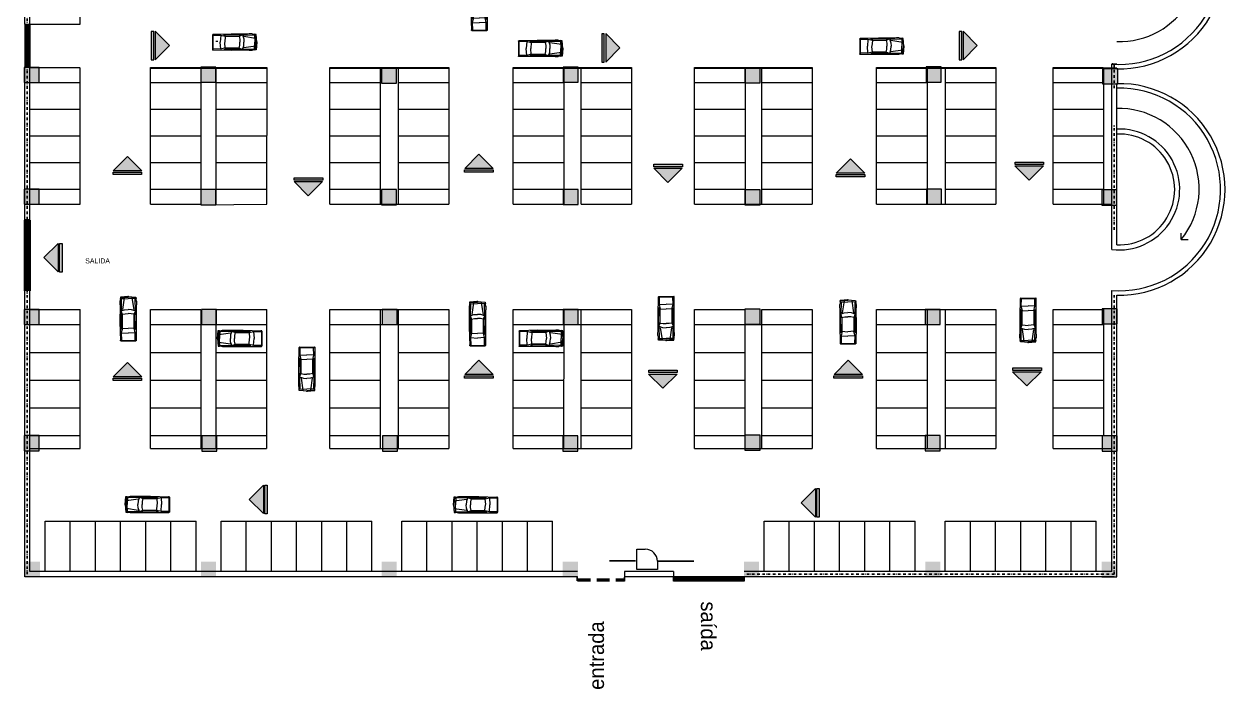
# Model space of a CAD drawing. Header units: millimetres. Extents: x 6439 to 7632, y -3085 to -712.
# Drawn here: x 6439 to 7632, y -1925 to -1265 of the extents above; entities that cross this region are included whole.
import ezdxf

# ---------------------------------------------------------------- set-up
doc = ezdxf.new("R2010")
doc.units = ezdxf.units.MM
doc.linetypes.add('DASHDOT', pattern=[25.4, 12.7, -6.35, 0, -6.35])
doc.linetypes.add('DASHED', pattern=[19.05, 12.7, -6.35])
for name, color, linetype in [('aux', 201, 'Continuous'), ('columnas', 40, 'Continuous'), ('ejes', 210, 'DASHDOT'), ('trazo', 1, 'Continuous')]:
    doc.layers.add(name, color=color, linetype=linetype)
for name, color, linetype, lineweight in [('auxiliar', 24, 'Continuous', 5), ('letras', 6, 'Continuous', 0), ('muebles', 30, 'Continuous', 0), ('Muros', 1, 'Continuous', 9), ('muross', 1, 'Continuous', 9), ('vial', 51, 'DASHED', 5)]:
    doc.layers.add(name, color=color, linetype=linetype, lineweight=lineweight)

# ---------------------------------------------------------------- blocks, each defined once
blk = doc.blocks.new('CHFA04PL')
at = {"color": 0, "linetype": 'ByBlock'}
for p, q in [((0, 0), (0.08, 0.96)), ((0, 0), (0.08, -0.96)), ((0.13, 0.95), (0.07, 0.01)), ((0.08, 0.96), (0.23, 0.99)), ((0.13, 0.95), (0.47, 0.97)), ((0.15, 0.48), (1.61, 0.7)), ((0.23, 0.99), (0.25, 0.96)), ((0.28, 0.96), (0.25, 0)), ((0.27, 0.85), (1.74, 0.88)), ((0.47, 0.97), (0.62, 1.03)), ((0.62, 1.03), (0.94, 1.03)), ((0.94, 1.03), (1.15, 1)), ((1.15, 1), (3.16, 1.01)), ((1.62, 0.44), (1.59, 0)), ((1.78, 0.91), (1.62, 0.44)), ((1.78, 0.91), (2.19, 0.73)), ((1.91, 0.95), (4.1, 0.93)), ((1.91, 0.95), (2.24, 0.77)), ((2.12, 0.37), (2.11, 0)), ((2.19, 0.73), (2.12, 0.37)), ((2.19, 0.73), (3.92, 0.73)), ((2.24, 0.77), (3.78, 0.77)), ((3.16, 1.01), (5.44, 0.95)), ((3.78, 0.77), (4.1, 0.93)), ((3.92, 0.71), (4.48, 0.85)), ((3.92, 0.73), (3.97, 0.01)), ((4.48, 0.85), (5.43, 0.83)), ((4.48, 0.85), (4.53, 0)), ((4.48, -0.85), (4.53, 0)), ((5.44, 0.9), (5.44, -0.95)), ((5.49, 0.9), (5.49, -0.95)), ((0.13, -0.95), (0.07, -0.01)), ((0.08, -0.96), (0.23, -0.99)), ((0.13, -0.95), (0.47, -0.97)), ((0.15, -0.48), (1.61, -0.7)), ((0.23, -0.99), (0.25, -0.96)), ((0.28, -0.96), (0.25, 0)), ((0.27, -0.85), (1.74, -0.88)), ((0.47, -0.97), (0.62, -1.03)), ((0.62, -1.03), (0.94, -1.03)), ((0.94, -1.03), (1.15, -1)), ((1.15, -1), (3.16, -1.01)), ((1.62, -0.44), (1.59, 0)), ((1.77, -0.89), (1.62, -0.44)), ((1.8, -0.9), (2.19, -0.73)), ((1.91, -0.95), (2.24, -0.77)), ((1.91, -0.95), (4.1, -0.93)), ((2.12, -0.37), (2.11, 0)), ((2.19, -0.73), (2.12, -0.37)), ((2.19, -0.73), (3.92, -0.73)), ((2.24, -0.77), (3.78, -0.77)), ((3.16, -1.01), (5.44, -1)), ((3.78, -0.77), (4.1, -0.93)), ((3.92, -0.73), (3.97, -0.01)), ((3.92, -0.71), (4.48, -0.85)), ((4.48, -0.85), (5.43, -0.83))]:
    blk.add_line(p, q, dxfattribs=at)
for centre, radius, start, end in [((0.27, 0), 0.0127, 178.7004, 181.2996), ((1.6, 0), 0.0127, 175.5855, 184.4145), ((1.79, 0.88), 0.0254, 65.7961, 162.2571), ((2.12, 0), 0.0127, 177.991, 182.009), ((5.39, 0.9), 0.0508, 0, 88.5082), ((5.44, 0.9), 0.0508, 0, 88.5082), ((1.79, -0.88), 0.0254, 197.7429, 294.2039), ((1.92, -0.91), 0.0127, 116.9382, 269.53), ((5.39, -0.95), 0.0508, 270.2142, 0), ((5.44, -0.95), 0.0508, 270.2142, 360)]:
    blk.add_arc(centre, radius, start, end, dxfattribs=at)
for p in [(0, 0.01), (0, -0.01)]:
    blk.add_point(p, dxfattribs=at)

msp = doc.modelspace()

# ---------------------------------------------------------------- hatches: boundary and pattern name
at = {"layer": 'Muros', "linetype": 'Continuous'}
for points in [[(6438.9, -1307.9), (6438.9, -1322.9), (6453.9, -1322.9), (6453.9, -1307.9)], [(6614.5, -1307.6), (6614.5, -1322.6), (6629.5, -1322.6), (6629.5, -1307.6)], [(6794, -1308.6), (6794, -1323.6), (6809, -1323.6), (6809, -1308.6)], [(6974.6, -1307.6), (6974.6, -1322.6), (6989.6, -1322.6), (6989.6, -1307.6)], [(7155.1, -1308.3), (7155.1, -1323.3), (7170.1, -1323.3), (7170.1, -1308.3)], [(7335.1, -1307.5), (7335.1, -1322.5), (7350.1, -1322.5), (7350.1, -1307.5)], [(7510.5, -1309.3), (7510.5, -1324.3), (7525.5, -1324.3), (7525.5, -1309.3)], [(6438.9, -1428.8), (6438.9, -1443.8), (6453.9, -1443.8), (6453.9, -1428.8)], [(6614.5, -1429.3), (6614.5, -1444.3), (6629.5, -1444.3), (6629.5, -1429.3)], [(6794, -1429.3), (6794, -1444.3), (6809, -1444.3), (6809, -1429.3)], [(6974.6, -1429.2), (6974.6, -1444.2), (6989.6, -1444.2), (6989.6, -1429.2)], [(7155.1, -1429.5), (7155.1, -1444.5), (7170.1, -1444.5), (7170.1, -1429.5)], [(7335.5, -1428.8), (7335.5, -1443.8), (7350.5, -1443.8), (7350.5, -1428.8)], [(7509.6, -1429.6), (7509.6, -1444.6), (7524.6, -1444.6), (7524.6, -1429.6)], [(6438.9, -1548.3), (6438.9, -1563.3), (6453.9, -1563.3), (6453.9, -1548.3)], [(6615.1, -1548.3), (6615.1, -1563.3), (6630.1, -1563.3), (6630.1, -1548.3)], [(6794.7, -1548.3), (6794.7, -1563.3), (6809.7, -1563.3), (6809.7, -1548.3)], [(6974.6, -1548.3), (6974.6, -1563.3), (6989.6, -1563.3), (6989.6, -1548.3)], [(7155.1, -1547.8), (7155.1, -1562.8), (7170.1, -1562.8), (7170.1, -1547.8)], [(7334.2, -1548.2), (7334.2, -1563.2), (7349.2, -1563.2), (7349.2, -1548.2)], [(7510, -1547.6), (7510, -1562.6), (7525, -1562.6), (7525, -1547.6)], [(6438.9, -1673.4), (6438.9, -1688.4), (6453.9, -1688.4), (6453.9, -1673.4)], [(6615.4, -1673.8), (6615.4, -1688.8), (6630.4, -1688.8), (6630.4, -1673.8)], [(6795, -1673.8), (6795, -1688.8), (6810, -1688.8), (6810, -1673.8)], [(6974.2, -1673.8), (6974.2, -1688.8), (6989.2, -1688.8), (6989.2, -1673.8)], [(7155.1, -1672.9), (7155.1, -1687.9), (7170.1, -1687.9), (7170.1, -1672.9)], [(7334.2, -1673.5), (7334.2, -1688.5), (7349.2, -1688.5), (7349.2, -1673.5)], [(7510, -1673.8), (7510, -1688.8), (7525, -1688.8), (7525, -1673.8)], [(6439.6, -1798.5), (6439.6, -1813.5), (6454.6, -1813.5), (6454.6, -1798.5)], [(6614.7, -1798.5), (6614.7, -1813.5), (6629.7, -1813.5), (6629.7, -1798.5)], [(6794.2, -1798.5), (6794.2, -1813.5), (6809.2, -1813.5), (6809.2, -1798.5)], [(6974.2, -1798.5), (6974.2, -1813.5), (6989.2, -1813.5), (6989.2, -1798.5)], [(7154.2, -1798.5), (7154.2, -1813.5), (7169.2, -1813.5), (7169.2, -1798.5)], [(7334.2, -1798.5), (7334.2, -1813.5), (7349.2, -1813.5), (7349.2, -1798.5)], [(7509.6, -1798.5), (7509.6, -1813.5), (7524.6, -1813.5), (7524.6, -1798.5)]]:
    msp.add_hatch(color=256, dxfattribs=at).paths.add_polyline_path(points)
at = {"layer": 'vial', "linetype": 'Continuous', "ltscale": 2.5}
h = msp.add_hatch(color=256, dxfattribs=at)
h.paths.add_polyline_path([(6567.8, -1272.3), (6565.3, -1272.3), (6565.3, -1300.6), (6567.8, -1300.6)])
h.paths.add_polyline_path([(6569.1, -1272.1), (6569.1, -1300.5), (6583.3, -1286.3)])
h = msp.add_hatch(color=256, dxfattribs=at)
h.paths.add_polyline_path([(7015.4, -1274.6), (7013, -1274.6), (7013, -1302.9), (7015.4, -1302.9)])
h.paths.add_polyline_path([(7016.8, -1274.4), (7016.8, -1302.7), (7030.9, -1288.6)])
h = msp.add_hatch(color=256, dxfattribs=at)
h.paths.add_polyline_path([(7370.5, -1272.3), (7368.1, -1272.3), (7368.1, -1300.6), (7370.5, -1300.6)])
h.paths.add_polyline_path([(7371.9, -1272.1), (7371.9, -1300.5), (7386, -1286.3)])
h = msp.add_hatch(color=256, dxfattribs=at)
h.paths.add_polyline_path([(6904.9, -1409.7), (6904.9, -1412.1), (6876.5, -1412.1), (6876.5, -1409.7)])
h.paths.add_polyline_path([(6905.1, -1408.4), (6876.7, -1408.4), (6890.9, -1394.2)])
h = msp.add_hatch(color=256, dxfattribs=at)
h.paths.add_polyline_path([(6555.7, -1412), (6555.7, -1414.4), (6527.4, -1414.4), (6527.4, -1412)])
h.paths.add_polyline_path([(6555.9, -1410.6), (6527.6, -1410.6), (6541.7, -1396.5)])
h = msp.add_hatch(color=256, dxfattribs=at)
h.paths.add_polyline_path([(7064.6, -1406.6), (7064.6, -1404.1), (7093, -1404.1), (7093, -1406.6)])
h.paths.add_polyline_path([(7064.5, -1407.9), (7092.8, -1407.9), (7078.6, -1422.1)])
h = msp.add_hatch(color=256, dxfattribs=at)
h.paths.add_polyline_path([(7274.1, -1414.2), (7274.1, -1416.7), (7245.7, -1416.7), (7245.7, -1414.2)])
h.paths.add_polyline_path([(7274.2, -1412.9), (7245.9, -1412.9), (7260.1, -1398.7)])
h = msp.add_hatch(color=256, dxfattribs=at)
h.paths.add_polyline_path([(7423.6, -1404.3), (7423.6, -1401.9), (7451.9, -1401.9), (7451.9, -1404.3)])
h.paths.add_polyline_path([(7423.4, -1405.6), (7451.7, -1405.6), (7437.6, -1419.8)])
h = msp.add_hatch(color=256, dxfattribs=at)
h.paths.add_polyline_path([(6707.3, -1420), (6707.3, -1417.5), (6735.7, -1417.5), (6735.7, -1420)])
h.paths.add_polyline_path([(6707.2, -1421.3), (6735.5, -1421.3), (6721.3, -1435.5)])
h = msp.add_hatch(color=256, dxfattribs=at)
h.paths.add_polyline_path([(6474.2, -1482.8), (6476.7, -1482.8), (6476.7, -1511.2), (6474.2, -1511.2)])
h.paths.add_polyline_path([(6472.9, -1482.7), (6472.9, -1511), (6458.7, -1496.8)])
h = msp.add_hatch(color=256, dxfattribs=at)
h.paths.add_polyline_path([(6904.9, -1614.1), (6904.9, -1616.5), (6876.5, -1616.5), (6876.5, -1614.1)])
h.paths.add_polyline_path([(6905.1, -1612.8), (6876.7, -1612.8), (6890.9, -1598.6)])
h = msp.add_hatch(color=256, dxfattribs=at)
h.paths.add_polyline_path([(7271.8, -1614.1), (7271.8, -1616.5), (7243.5, -1616.5), (7243.5, -1614.1)])
h.paths.add_polyline_path([(7272, -1612.8), (7243.7, -1612.8), (7257.8, -1598.6)])
h = msp.add_hatch(color=256, dxfattribs=at)
h.paths.add_polyline_path([(6555.7, -1616.4), (6555.7, -1618.8), (6527.4, -1618.8), (6527.4, -1616.4)])
h.paths.add_polyline_path([(6555.9, -1615), (6527.6, -1615), (6541.7, -1600.8)])
h = msp.add_hatch(color=256, dxfattribs=at)
h.paths.add_polyline_path([(7059.5, -1610.9), (7059.5, -1608.5), (7087.9, -1608.5), (7087.9, -1610.9)])
h.paths.add_polyline_path([(7059.4, -1612.3), (7087.7, -1612.3), (7073.5, -1626.5)])
h = msp.add_hatch(color=256, dxfattribs=at)
h.paths.add_polyline_path([(7421.3, -1608.7), (7421.3, -1606.2), (7449.7, -1606.2), (7449.7, -1608.7)])
h.paths.add_polyline_path([(7421.1, -1610), (7449.5, -1610), (7435.3, -1624.2)])
h = msp.add_hatch(color=256, dxfattribs=at)
h.paths.add_polyline_path([(6678.2, -1722.8), (6680.6, -1722.8), (6680.6, -1751.1), (6678.2, -1751.1)])
h.paths.add_polyline_path([(6676.8, -1722.6), (6676.8, -1750.9), (6662.7, -1736.8)])
h = msp.add_hatch(color=256, dxfattribs=at)
h.paths.add_polyline_path([(7226.5, -1726.1), (7228.9, -1726.1), (7228.9, -1754.5), (7226.5, -1754.5)])
h.paths.add_polyline_path([(7225.2, -1725.9), (7225.2, -1754.3), (7211, -1740.1)])

# ---------------------------------------------------------------- linework, layer by layer
at = {"layer": 'aux'}
for p, q in [((6564.6, -1308.6), (6680, -1308.6)), ((6742.6, -1308.6), (6861, -1308.6)), ((6925, -1308.6), (7042.5, -1308.6)), ((7105.1, -1308.6), (7222, -1308.6)), ((7286, -1308.6), (7404.4, -1308.6)), ((7461.4, -1308.6), (7524.6, -1308.6))]:
    msp.add_line(p, q, dxfattribs=at)
at = {"layer": 'auxiliar', "linetype": 'Continuous'}
for p, q in [((6494.6, -1265), (6494.6, -1187.8)), ((6629.5, -1282), (6631.4, -1282)), ((6444.6, -1307.9), (6494.6, -1307.9)), ((6494.6, -1322.9), (6494.6, -1308.6)), ((6564.6, -1307.9), (6614.7, -1307.9)), ((6564.6, -1443.7), (6564.6, -1307.9)), ((6614.7, -1307.9), (6614.7, -1444.3)), ((6629.8, -1444.2), (6629.8, -1307.9)), ((6629.8, -1307.9), (6680, -1307.9)), ((6680, -1307.9), (6679.9, -1443.7)), ((6742.6, -1443.7), (6742.6, -1307.9)), ((6742.6, -1307.9), (6792.7, -1307.9)), ((6791.6, -1307.9), (6861, -1307.9)), ((6792.7, -1307.9), (6792.7, -1443.7)), ((6810.8, -1443.7), (6810.8, -1307.9)), ((6861, -1307.9), (6860.9, -1443.7)), ((6925, -1443.7), (6925, -1307.9)), ((6925, -1307.9), (7042.5, -1307.9)), ((6975.2, -1307.9), (6975.1, -1443.7)), ((6992.3, -1443.7), (6992.3, -1307.9)), ((7042.5, -1307.9), (7042.4, -1443.7)), ((7105.1, -1307.9), (7222, -1307.9)), ((7105.1, -1443.7), (7105.1, -1307.9)), ((7155.2, -1307.9), (7155.2, -1444.5)), ((7171.8, -1444.3), (7171.8, -1307.9)), ((7222, -1307.9), (7221.9, -1443.7)), ((7286, -1443.7), (7286, -1307.9)), ((7286, -1307.9), (7404.4, -1307.9)), ((7336.2, -1307.9), (7336.1, -1443.8)), ((7354.3, -1443.8), (7354.3, -1308.6)), ((7404.4, -1307.9), (7404.4, -1443.7)), ((7461.4, -1443.7), (7461.4, -1307.9)), ((7461.4, -1307.9), (7511, -1307.9)), ((7511.5, -1308.6), (7511.5, -1443.7)), ((6444.6, -1322.9), (6494.6, -1322.9)), ((6494.6, -1443.7), (6494.6, -1322.9)), ((6564.6, -1322.9), (6614.7, -1322.9)), ((6629.8, -1322.9), (6680, -1322.9)), ((6742.6, -1322.9), (6792.7, -1322.9)), ((6810.8, -1322.9), (6861, -1322.9)), ((6925, -1322.9), (6975.2, -1322.9)), ((6992.3, -1322.9), (7042.5, -1322.9)), ((7105.1, -1322.9), (7155.2, -1322.9)), ((7171.8, -1322.9), (7222, -1322.9)), ((7286, -1322.9), (7336.2, -1322.9)), ((7354.3, -1322.9), (7404.4, -1322.9)), ((7461.4, -1322.9), (7511.5, -1322.9)), ((6444.6, -1349.4), (6494.6, -1349.4)), ((6564.6, -1349.4), (6614.7, -1349.4)), ((6629.8, -1349.4), (6680, -1349.4)), ((6742.6, -1349.4), (6792.7, -1349.4)), ((6810.8, -1349.4), (6861, -1349.4)), ((6925, -1349.4), (6975.2, -1349.4)), ((6992.3, -1349.4), (7042.5, -1349.4)), ((7105.1, -1349.4), (7155.2, -1349.4)), ((7171.8, -1349.4), (7222, -1349.4)), ((7286, -1349.4), (7336.2, -1349.4)), ((7354.3, -1349.4), (7404.4, -1349.4)), ((7461.4, -1349.4), (7511.5, -1349.4)), ((6444.6, -1375.8), (6494.6, -1375.8)), ((6564.6, -1375.8), (6614.7, -1375.8)), ((6629.8, -1375.8), (6680, -1375.8)), ((6742.6, -1375.8), (6792.7, -1375.8)), ((6810.8, -1375.8), (6861, -1375.8)), ((6925, -1375.8), (6975.2, -1375.8)), ((6992.3, -1375.8), (7042.5, -1375.8)), ((7105.1, -1375.8), (7155.2, -1375.8)), ((7171.8, -1375.8), (7222, -1375.8)), ((7286, -1375.8), (7336.2, -1375.8)), ((7354.3, -1375.8), (7404.4, -1375.8)), ((7461.4, -1375.8), (7511.5, -1375.8)), ((6444.6, -1402.3), (6494.6, -1402.3)), ((6564.6, -1402.3), (6614.7, -1402.3)), ((6629.8, -1402.3), (6680, -1402.3)), ((6742.6, -1402.3), (6792.7, -1402.3)), ((6810.8, -1402.3), (6861, -1402.3)), ((6925, -1402.3), (6975.2, -1402.3)), ((6992.3, -1402.3), (7042.5, -1402.3)), ((7105.1, -1402.3), (7155.2, -1402.3)), ((7171.8, -1402.3), (7222, -1402.3)), ((7286, -1402.3), (7336.2, -1402.3)), ((7354.3, -1402.3), (7404.4, -1402.3)), ((7461.4, -1402.3), (7511.5, -1402.3)), ((6444.6, -1428.7), (6494.6, -1428.7)), ((6564.6, -1428.7), (6614.7, -1428.7)), ((6629.8, -1428.7), (6680, -1428.7)), ((6742.6, -1428.7), (6792.7, -1428.7)), ((6810.8, -1428.7), (6861, -1428.7)), ((6925, -1428.7), (6975.2, -1428.7)), ((6992.3, -1428.7), (7042.5, -1428.7)), ((7105.1, -1428.7), (7155.2, -1428.7)), ((7171.8, -1428.7), (7222, -1428.7)), ((7286, -1428.7), (7336.2, -1428.7)), ((7354.3, -1428.7), (7404.4, -1428.7)), ((7461.4, -1428.7), (7511.5, -1428.7)), ((6444.6, -1443.7), (6494.6, -1443.7)), ((6564.6, -1443.7), (6614.7, -1443.7)), ((6614.5, -1444.3), (6680, -1443.7)), ((6742.6, -1443.7), (6792.7, -1443.7)), ((6792.7, -1443.7), (6861, -1443.7)), ((6925, -1443.7), (6975.2, -1443.7)), ((6992.3, -1443.7), (7042.5, -1443.7)), ((7105.1, -1443.7), (7221.9, -1443.7)), ((7286, -1443.7), (7336.2, -1443.7)), ((7335.5, -1443.8), (7404.4, -1443.7)), ((7461.4, -1443.7), (7519, -1443.7)), ((6439, -1459.6), (6439, -1529.6)), ((6444.6, -1459.4), (6439.6, -1459.4)), ((6440, -1459.6), (6440, -1529.6)), ((6441, -1459.6), (6441, -1529.6)), ((6442, -1459.6), (6442, -1529.6)), ((6443, -1459.6), (6443, -1529.6)), ((6444, -1459.6), (6444, -1529.6)), ((6445, -1459.6), (6445, -1529.6)), ((7588.7, -1478.8), (7588.7, -1472.4)), ((7588.7, -1478.8), (7595.5, -1478.8)), ((6445, -1494.4), (6439, -1494.4)), ((6445, -1529.4), (6439, -1529.4)), ((6444.6, -1548.2), (6494.6, -1548.2)), ((6494.6, -1686.3), (6494.6, -1548.2)), ((6564.6, -1548.2), (6614.7, -1548.2)), ((6564.6, -1686.3), (6564.6, -1548.2)), ((6614.6, -1548.2), (6614.6, -1686.3)), ((6629.8, -1686.3), (6629.8, -1548.2)), ((6629.8, -1548.2), (6680, -1548.2)), ((6679.9, -1548.2), (6679.8, -1686.3)), ((6742.6, -1686.3), (6742.6, -1548.2)), ((6742.6, -1548.2), (6810.8, -1548.2)), ((6792.6, -1548.2), (6792.6, -1686.3)), ((6810.8, -1686.3), (6810.8, -1548.2)), ((6810.8, -1548.2), (6860.9, -1548.2)), ((6860.8, -1548.2), (6860.8, -1686.3)), ((6925, -1686.3), (6925, -1548.2)), ((6925, -1548.2), (6992.3, -1548.2)), ((6975.1, -1548.2), (6975, -1686.3)), ((6992.3, -1686.3), (6992.3, -1548.2)), ((6992.3, -1548.2), (7042.5, -1548.2)), ((7042.4, -1548.2), (7042.4, -1686.3)), ((7105.1, -1548.2), (7155.2, -1548.2)), ((7105.1, -1686.3), (7105.1, -1548.2)), ((7155.1, -1548.2), (7155.1, -1686.3)), ((7171.8, -1686.3), (7171.8, -1548.2)), ((7171.8, -1548.2), (7222, -1548.2)), ((7221.9, -1548.2), (7221.8, -1686.3)), ((7286, -1686.3), (7286, -1548.2)), ((7286, -1548.2), (7336.2, -1548.2)), ((7336.1, -1548.2), (7404.4, -1548.2)), ((7336.1, -1548.2), (7336.1, -1686.3)), ((7354.3, -1686.3), (7354.3, -1548.2)), ((7404.3, -1548.2), (7404.3, -1686.3)), ((7461.4, -1686.3), (7461.4, -1548.2)), ((7461.4, -1548.2), (7511.5, -1548.2)), ((7511.4, -1548.2), (7511.4, -1673.3)), ((6444.6, -1563.2), (6494.6, -1563.2)), ((6564.6, -1563.2), (6614.7, -1563.2)), ((6629.8, -1563.2), (6680, -1563.2)), ((6742.6, -1563.2), (6810.8, -1563.2)), ((6810.8, -1563.2), (6860.9, -1563.2)), ((6925, -1563.2), (6975.2, -1563.2)), ((6974.6, -1563.2), (7042.5, -1563.2)), ((7105.1, -1563.2), (7155.2, -1563.2)), ((7155.2, -1563.2), (7222, -1563.2)), ((7286, -1563.2), (7336.2, -1563.2)), ((7354.3, -1563.2), (7404.4, -1563.2)), ((7461.4, -1563.2), (7511.5, -1563.2)), ((6444.6, -1590.8), (6494.6, -1590.8)), ((6564.6, -1590.8), (6614.7, -1590.8)), ((6629.8, -1590.8), (6680, -1590.8)), ((6742.6, -1590.8), (6792.7, -1590.8)), ((6810.8, -1590.8), (6860.9, -1590.8)), ((6925, -1590.8), (6975.2, -1590.8)), ((6992.3, -1590.8), (7042.5, -1590.8)), ((7105.1, -1590.8), (7155.2, -1590.8)), ((7171.8, -1590.8), (7222, -1590.8)), ((7286, -1590.8), (7336.2, -1590.8)), ((7354.3, -1590.8), (7404.4, -1590.8)), ((7461.4, -1590.8), (7511.5, -1590.8)), ((6444.6, -1618.3), (6494.6, -1618.3)), ((6564.6, -1618.3), (6614.7, -1618.3)), ((6629.8, -1618.3), (6680, -1618.3)), ((6742.6, -1618.3), (6792.7, -1618.3)), ((6810.8, -1618.3), (6860.9, -1618.3)), ((6925, -1618.3), (6975.2, -1618.3)), ((6992.3, -1618.3), (7042.5, -1618.3)), ((7105.1, -1618.3), (7155.2, -1618.3)), ((7171.8, -1618.3), (7222, -1618.3)), ((7286, -1618.3), (7336.2, -1618.3)), ((7354.3, -1618.3), (7404.4, -1618.3)), ((7461.4, -1618.3), (7511.5, -1618.3)), ((6444.6, -1645.8), (6494.6, -1645.8)), ((6564.6, -1645.8), (6614.7, -1645.8)), ((6629.8, -1645.8), (6680, -1645.8)), ((6742.6, -1645.8), (6792.7, -1645.8)), ((6810.8, -1645.8), (6860.9, -1645.8)), ((6925, -1645.8), (6975.2, -1645.8)), ((6992.3, -1645.8), (7042.5, -1645.8)), ((7105.1, -1645.8), (7155.2, -1645.8)), ((7171.8, -1645.8), (7222, -1645.8)), ((7286, -1645.8), (7336.2, -1645.8)), ((7354.3, -1645.8), (7404.4, -1645.8)), ((7461.4, -1645.8), (7511.5, -1645.8)), ((6444.6, -1673.3), (6494.7, -1673.3)), ((6564.6, -1673.3), (6614.7, -1673.3)), ((6629.8, -1673.3), (6680, -1673.3)), ((6742.6, -1673.3), (6792.7, -1673.3)), ((6810.8, -1673.3), (6860.9, -1673.3)), ((6925, -1673.3), (6975.2, -1673.3)), ((6992.3, -1673.3), (7042.5, -1673.3)), ((7105.1, -1673.3), (7155.2, -1673.3)), ((7171.8, -1673.3), (7222, -1673.3)), ((7286, -1673.3), (7336.2, -1673.3)), ((7354.3, -1673.3), (7404.4, -1673.3)), ((7461.4, -1673.3), (7511.5, -1673.3)), ((6444.7, -1686.3), (6494.6, -1686.3)), ((6564.6, -1686.3), (6679.8, -1686.3)), ((6742.6, -1686.3), (6860.8, -1686.3)), ((6925, -1686.3), (7042.4, -1686.3)), ((7105.1, -1686.3), (7221.8, -1686.3)), ((7286, -1686.3), (7404.3, -1686.3)), ((7461.4, -1686.3), (7519.6, -1686.3)), ((6459.8, -1808.5), (6459.8, -1758.5)), ((6459.8, -1758.5), (6609.8, -1758.5)), ((6484.8, -1808.5), (6484.8, -1758.5)), ((6509.8, -1808.5), (6509.8, -1758.5)), ((6534.8, -1808.5), (6534.8, -1758.5)), ((6559.8, -1808.5), (6559.8, -1758.5)), ((6584.8, -1808.5), (6584.8, -1758.5)), ((6609.8, -1808.5), (6609.8, -1758.5)), ((6634.6, -1808.5), (6634.6, -1758.5)), ((6634.6, -1758.5), (6784.6, -1758.5)), ((6659.6, -1808.5), (6659.6, -1758.5)), ((6684.6, -1808.5), (6684.6, -1758.5)), ((6709.6, -1808.5), (6709.6, -1758.5)), ((6734.6, -1808.5), (6734.6, -1758.5)), ((6759.6, -1808.5), (6759.6, -1758.5)), ((6784.6, -1808.5), (6784.6, -1758.5)), ((6814.1, -1808.5), (6814.1, -1758.5)), ((6814.1, -1758.5), (6964.1, -1758.5)), ((6839.1, -1808.5), (6839.1, -1758.5)), ((6864.1, -1808.5), (6864.1, -1758.5)), ((6889.1, -1808.5), (6889.1, -1758.5)), ((6914.1, -1808.5), (6914.1, -1758.5)), ((6939.1, -1808.5), (6939.1, -1758.5)), ((6964.1, -1808.5), (6964.1, -1758.5)), ((7174.2, -1808.5), (7174.2, -1758.5)), ((7174.2, -1758.5), (7324.2, -1758.5)), ((7199.2, -1808.5), (7199.2, -1758.5)), ((7224.2, -1808.5), (7224.2, -1758.5)), ((7249.2, -1808.5), (7249.2, -1758.5)), ((7274.2, -1808.5), (7274.2, -1758.5)), ((7299.2, -1808.5), (7299.2, -1758.5)), ((7324.2, -1808.5), (7324.2, -1758.5)), ((7354.1, -1808.5), (7354.1, -1758.5)), ((7354.1, -1758.5), (7504.1, -1758.5)), ((7379.1, -1808.5), (7379.1, -1758.5)), ((7404.1, -1808.5), (7404.1, -1758.5)), ((7429.1, -1808.5), (7429.1, -1758.5)), ((7454.1, -1808.5), (7454.1, -1758.5)), ((7479.1, -1808.5), (7479.1, -1758.5)), ((7504.1, -1808.5), (7504.1, -1758.5))]:
    msp.add_line(p, q, dxfattribs=at)
at = {"layer": 'auxiliar'}
for p, q in [((6439.5, -1265), (6494.6, -1265)), ((6439.6, -1265), (6439.6, -1307.9)), ((6440.6, -1265), (6440.6, -1307.9)), ((6441.6, -1265), (6441.6, -1307.9)), ((6442.6, -1265), (6442.6, -1307.9)), ((6443.6, -1265), (6443.6, -1307.9)), ((6444.6, -1265), (6444.6, -1307.9))]:
    msp.add_line(p, q, dxfattribs=at)
at = {"layer": 'auxiliar', "color": 1}
msp.add_line((7430.4, -1813.5), (7166.7, -1813.5), dxfattribs=at)
at = {"layer": 'auxiliar', "linetype": 'Continuous'}
for centre, start, end in [((7527.1, -1202.4), 268.3055, 31.4839), ((7526.4, -1428.6), 321.1488, 91.6735)]:
    msp.add_arc(centre, 80, start, end, dxfattribs=at)
at = {"layer": 'columnas', "linetype": 'Continuous', "ltscale": 0.06}
for p, q in [((6988.6, -1817.7), (6988.6, -1813.7)), ((7035.4, -1817.8), (7035.4, -1813.8)), ((7084.1, -1817.8), (7084.1, -1813.8)), ((7154.3, -1817.8), (7154.3, -1813.8))]:
    msp.add_line(p, q, dxfattribs=at)
at = {"layer": 'ejes', "linetype": 'DASHDOT', "ltscale": 0.2}
for p, q in [((6442.1, -1811), (6442.1, -743.1)), ((7522.1, -1328.6), (7522.1, -1304.8)), ((7522.1, -1469.1), (7522.1, -1365.3)), ((7522.1, -1811), (7522.1, -1534)), ((7522.1, -1811), (7154.3, -1811))]:
    msp.add_line(p, q, dxfattribs=at)
at = {"layer": 'Muros', "linetype": 'Continuous', "ltscale": 0.06}
for p, q in [((6439.6, -1265), (6439.6, -813.1)), ((6444.6, -1265), (6444.6, -813.1)), ((6439.6, -1459.4), (6439.6, -1308.6)), ((6444.6, -1459.4), (6444.6, -1308.6)), ((7519.6, -1328.8), (7519.6, -1304.7)), ((7524.6, -1484), (7524.6, -1324.4)), ((7519.6, -1488.6), (7519.6, -1324.7)), ((6439.6, -1813.5), (6439.6, -1529.4)), ((6444.6, -1808.5), (6444.6, -1529.4)), ((7519.6, -1808.5), (7519.6, -1529.4)), ((7524.6, -1813.5), (7524.6, -1534)), ((6988.9, -1813.5), (6439.6, -1813.5)), ((6988.9, -1808.5), (6444.6, -1808.5)), ((7084.3, -1808.5), (7035.4, -1808.5)), ((7522.1, -1813.5), (7035.4, -1813.5)), ((7084.3, -1813.5), (7035.4, -1813.5)), ((7519.6, -1808.5), (7154.3, -1808.5)), ((7418, -1813.5), (7154.3, -1813.5))]:
    msp.add_line(p, q, dxfattribs=at)
at = {"layer": 'Muros', "linetype": 'Continuous'}
for p, q in [((6438.9, -1307.9), (6438.9, -1322.9)), ((6453.9, -1307.9), (6438.9, -1307.9)), ((6453.9, -1322.9), (6453.9, -1307.9)), ((6629.5, -1307.6), (6614.5, -1307.6)), ((6614.5, -1307.6), (6614.5, -1322.6)), ((6629.5, -1322.6), (6629.5, -1307.6)), ((6809, -1308.6), (6794, -1308.6)), ((6794, -1308.6), (6794, -1323.6)), ((6809, -1323.6), (6809, -1308.6)), ((6974.6, -1307.6), (6974.6, -1322.6)), ((6989.6, -1307.6), (6974.6, -1307.6)), ((6989.6, -1322.6), (6989.6, -1307.6)), ((7155.1, -1308.3), (7155.1, -1323.3)), ((7170.1, -1308.3), (7155.1, -1308.3)), ((7170.1, -1323.3), (7170.1, -1308.3)), ((7350.1, -1307.5), (7335.1, -1307.5)), ((7335.1, -1307.5), (7335.1, -1322.5)), ((7350.1, -1322.5), (7350.1, -1307.5)), ((7525.5, -1309.3), (7510.5, -1309.3)), ((7510.5, -1309.3), (7510.5, -1324.3)), ((7525.5, -1324.3), (7525.5, -1309.3)), ((6438.9, -1322.9), (6453.9, -1322.9)), ((6614.5, -1322.6), (6629.5, -1322.6)), ((6794, -1323.6), (6809, -1323.6)), ((6974.6, -1322.6), (6989.6, -1322.6)), ((7155.1, -1323.3), (7170.1, -1323.3)), ((7335.1, -1322.5), (7350.1, -1322.5)), ((7510.5, -1324.3), (7525.5, -1324.3)), ((6438.9, -1428.8), (6438.9, -1443.8)), ((6453.9, -1428.8), (6438.9, -1428.8)), ((6453.9, -1443.8), (6453.9, -1428.8)), ((6629.5, -1429.3), (6614.5, -1429.3)), ((6614.5, -1429.3), (6614.5, -1444.3)), ((6629.5, -1444.3), (6629.5, -1429.3)), ((6809, -1429.3), (6794, -1429.3)), ((6794, -1429.3), (6794, -1444.3)), ((6809, -1444.3), (6809, -1429.3)), ((6974.6, -1429.2), (6974.6, -1444.2)), ((6989.6, -1429.2), (6974.6, -1429.2)), ((6989.6, -1444.2), (6989.6, -1429.2)), ((7155.1, -1429.5), (7155.1, -1444.5)), ((7170.1, -1429.5), (7155.1, -1429.5)), ((7170.1, -1444.5), (7170.1, -1429.5)), ((7350.5, -1428.8), (7335.5, -1428.8)), ((7335.5, -1428.8), (7335.5, -1443.8)), ((7350.5, -1443.8), (7350.5, -1428.8)), ((7524.6, -1429.6), (7509.6, -1429.6)), ((7509.6, -1429.6), (7509.6, -1444.6)), ((7524.6, -1444.6), (7524.6, -1429.6)), ((6438.9, -1443.8), (6453.9, -1443.8)), ((7335.5, -1443.8), (7350.5, -1443.8)), ((6614.5, -1444.3), (6629.5, -1444.3)), ((6794, -1444.3), (6809, -1444.3)), ((6974.6, -1444.2), (6989.6, -1444.2)), ((7155.1, -1444.5), (7170.1, -1444.5)), ((7509.6, -1444.6), (7524.6, -1444.6)), ((6438.9, -1548.3), (6438.9, -1563.3)), ((6453.9, -1548.3), (6438.9, -1548.3)), ((6453.9, -1563.3), (6453.9, -1548.3)), ((6630.1, -1548.3), (6615.1, -1548.3)), ((6615.1, -1548.3), (6615.1, -1563.3)), ((6630.1, -1563.3), (6630.1, -1548.3)), ((6809.7, -1548.3), (6794.7, -1548.3)), ((6794.7, -1548.3), (6794.7, -1563.3)), ((6809.7, -1563.3), (6809.7, -1548.3)), ((6989.6, -1548.3), (6974.6, -1548.3)), ((6974.6, -1548.3), (6974.6, -1563.3)), ((6989.6, -1563.3), (6989.6, -1548.3)), ((7155.1, -1547.8), (7155.1, -1562.8)), ((7170.1, -1547.8), (7155.1, -1547.8)), ((7170.1, -1562.8), (7170.1, -1547.8)), ((7349.2, -1548.2), (7334.2, -1548.2)), ((7334.2, -1548.2), (7334.2, -1563.2)), ((7349.2, -1563.2), (7349.2, -1548.2)), ((7510, -1547.6), (7510, -1562.6)), ((7525, -1547.6), (7510, -1547.6)), ((7525, -1562.6), (7525, -1547.6)), ((7155.1, -1562.8), (7170.1, -1562.8)), ((7510, -1562.6), (7525, -1562.6)), ((6438.9, -1563.3), (6453.9, -1563.3)), ((6615.1, -1563.3), (6630.1, -1563.3)), ((6794.7, -1563.3), (6809.7, -1563.3)), ((6974.6, -1563.3), (6989.6, -1563.3)), ((7334.2, -1563.2), (7349.2, -1563.2)), ((6438.9, -1673.4), (6438.9, -1688.4)), ((6453.9, -1673.4), (6438.9, -1673.4)), ((6453.9, -1688.4), (6453.9, -1673.4)), ((6615.4, -1673.8), (6615.4, -1688.8)), ((6630.4, -1673.8), (6615.4, -1673.8)), ((6630.4, -1688.8), (6630.4, -1673.8)), ((6810, -1673.8), (6795, -1673.8)), ((6795, -1673.8), (6795, -1688.8)), ((6810, -1688.8), (6810, -1673.8)), ((6989.2, -1673.8), (6974.2, -1673.8)), ((6974.2, -1673.8), (6974.2, -1688.8)), ((6989.2, -1688.8), (6989.2, -1673.8)), ((7170.1, -1672.9), (7155.1, -1672.9)), ((7155.1, -1672.9), (7155.1, -1687.9)), ((7170.1, -1687.9), (7170.1, -1672.9)), ((7334.2, -1673.5), (7334.2, -1688.5)), ((7349.2, -1673.5), (7334.2, -1673.5)), ((7349.2, -1688.5), (7349.2, -1673.5)), ((7525, -1673.8), (7510, -1673.8)), ((7510, -1673.8), (7510, -1688.8)), ((7525, -1688.8), (7525, -1673.8)), ((6438.9, -1688.4), (6453.9, -1688.4)), ((6615.4, -1688.8), (6630.4, -1688.8)), ((6795, -1688.8), (6810, -1688.8)), ((6974.2, -1688.8), (6989.2, -1688.8)), ((7155.1, -1687.9), (7170.1, -1687.9)), ((7334.2, -1688.5), (7349.2, -1688.5)), ((7510, -1688.8), (7525, -1688.8)), ((7524.6, -1813.5), (7524.6, -1798.5)), ((7509.6, -1813.5), (7524.6, -1813.5))]:
    msp.add_line(p, q, dxfattribs=at)
at = {"layer": 'Muros'}
for p, q in [((7035.4, -1808.5), (7035.4, -1813.5)), ((7084.3, -1808.5), (7084.3, -1815.5))]:
    msp.add_line(p, q, dxfattribs=at)
at = {"layer": 'Muros', "linetype": 'Continuous'}
for centre, radius, start, end in [((7526.9, -1204.4), 100.6, 265.817, 91.3311), ((7526.9, -1204.4), 105, 268.725, 91.275), ((7526.9, -1199.4), 105, 265.9775, 268.725), ((7527.1, -1429.1), 105, 268.6374, 91.3626), ((7527.1, -1429.1), 100.6, 265.7253, 91.4226), ((7527.1, -1429.1), 60, 262.8222, 92.385), ((7527.1, -1429.1), 55, 267.398, 92.4651)]:
    msp.add_arc(centre, radius, start, end, dxfattribs=at)
at = {"layer": 'muross'}
for p, q in [((7047.7, -1786.2), (7056.1, -1786.2)), ((7047.7, -1806.2), (7047.7, -1786.2)), ((7068.1, -1798.2), (7068.1, -1806.2)), ((7068.1, -1806.2), (7047.7, -1806.2))]:
    msp.add_line(p, q, dxfattribs=at)
msp.add_arc((7056.1, -1798.2), 12, 0, 90, dxfattribs=at)
at = {"layer": 'trazo'}
for p, q in [((7046.4, -1797.6), (7020.7, -1797.6)), ((7068.4, -1798.2), (7104.5, -1798.2))]:
    msp.add_line(p, q, dxfattribs=at)
at = {"layer": 'vial', "linetype": 'Continuous', "ltscale": 2.5}
for p, q in [((6569.1, -1272.1), (6569.1, -1300.5)), ((7016.8, -1274.4), (7016.8, -1302.7)), ((7371.9, -1272.1), (7371.9, -1300.5)), ((7064.5, -1407.9), (7092.8, -1407.9)), ((7423.4, -1405.6), (7451.7, -1405.6)), ((6555.9, -1410.6), (6527.6, -1410.6)), ((6905.1, -1408.4), (6876.7, -1408.4)), ((7274.2, -1412.9), (7245.9, -1412.9)), ((6707.2, -1421.3), (6735.5, -1421.3)), ((6472.9, -1482.7), (6472.9, -1511)), ((7421.1, -1610), (7449.5, -1610)), ((6555.9, -1615), (6527.6, -1615)), ((6905.1, -1612.8), (6876.7, -1612.8)), ((7059.4, -1612.3), (7087.7, -1612.3)), ((7272, -1612.8), (7243.7, -1612.8)), ((6676.8, -1722.6), (6676.8, -1750.9)), ((7225.2, -1725.9), (7225.2, -1754.3)), ((7084.3, -1813.5), (7154.3, -1813.5)), ((7084.3, -1814.5), (7154.3, -1814.5)), ((7084.3, -1815.5), (7154.3, -1815.5)), ((7084.3, -1816.5), (7154.3, -1816.5)), ((7084.3, -1817.5), (7154.3, -1817.5))]:
    msp.add_line(p, q, dxfattribs=at)
at = {"layer": 'vial'}
for p, q in [((6988.9, -1815.5), (7035.4, -1815.5)), ((6988.9, -1816.5), (7035.4, -1816.5)), ((6988.9, -1817.5), (7035.4, -1817.5))]:
    msp.add_line(p, q, dxfattribs=at)
at = {"layer": 'vial', "linetype": 'Continuous', "ltscale": 2.5}
for points in [[(6567.8, -1272.3), (6565.3, -1272.3), (6565.3, -1300.6), (6567.8, -1300.6)], [(7015.4, -1274.6), (7013, -1274.6), (7013, -1302.9), (7015.4, -1302.9)], [(7370.5, -1272.3), (7368.1, -1272.3), (7368.1, -1300.6), (7370.5, -1300.6)], [(7064.6, -1406.6), (7064.6, -1404.1), (7093, -1404.1), (7093, -1406.6)], [(7423.6, -1404.3), (7423.6, -1401.9), (7451.9, -1401.9), (7451.9, -1404.3)], [(6555.7, -1412), (6555.7, -1414.4), (6527.4, -1414.4), (6527.4, -1412)], [(6707.3, -1420), (6707.3, -1417.5), (6735.7, -1417.5), (6735.7, -1420)], [(6904.9, -1409.7), (6904.9, -1412.1), (6876.5, -1412.1), (6876.5, -1409.7)], [(7274.1, -1414.2), (7274.1, -1416.7), (7245.7, -1416.7), (7245.7, -1414.2)], [(6474.2, -1482.8), (6476.7, -1482.8), (6476.7, -1511.2), (6474.2, -1511.2)], [(7059.5, -1610.9), (7059.5, -1608.5), (7087.9, -1608.5), (7087.9, -1610.9)], [(7421.3, -1608.7), (7421.3, -1606.2), (7449.7, -1606.2), (7449.7, -1608.7)], [(6555.7, -1616.4), (6555.7, -1618.8), (6527.4, -1618.8), (6527.4, -1616.4)], [(6904.9, -1614.1), (6904.9, -1616.5), (6876.5, -1616.5), (6876.5, -1614.1)], [(7271.8, -1614.1), (7271.8, -1616.5), (7243.5, -1616.5), (7243.5, -1614.1)], [(6678.2, -1722.8), (6680.6, -1722.8), (6680.6, -1751.1), (6678.2, -1751.1)], [(7226.5, -1726.1), (7228.9, -1726.1), (7228.9, -1754.5), (7226.5, -1754.5)]]:
    msp.add_lwpolyline(points, close=True, dxfattribs=at)
for points in [[(6569.1, -1272.1), (6583.3, -1286.3), (6569.1, -1300.5)], [(7016.8, -1274.4), (7030.9, -1288.6), (7016.8, -1302.7)], [(7371.9, -1272.1), (7386, -1286.3), (7371.9, -1300.5)], [(6905.1, -1408.4), (6890.9, -1394.2), (6876.7, -1408.4)], [(6555.9, -1410.6), (6541.7, -1396.5), (6527.6, -1410.6)], [(7064.5, -1407.9), (7078.6, -1422.1), (7092.8, -1407.9)], [(7274.2, -1412.9), (7260.1, -1398.7), (7245.9, -1412.9)], [(7423.4, -1405.6), (7437.6, -1419.8), (7451.7, -1405.6)], [(6707.2, -1421.3), (6721.3, -1435.5), (6735.5, -1421.3)], [(6472.9, -1482.7), (6458.7, -1496.8), (6472.9, -1511)], [(6905.1, -1612.8), (6890.9, -1598.6), (6876.7, -1612.8)], [(7272, -1612.8), (7257.8, -1598.6), (7243.7, -1612.8)], [(6555.9, -1615), (6541.7, -1600.8), (6527.6, -1615)], [(7421.1, -1610), (7435.3, -1624.2), (7449.5, -1610)], [(7059.4, -1612.3), (7073.5, -1626.5), (7087.7, -1612.3)], [(6676.8, -1722.6), (6662.7, -1736.8), (6676.8, -1750.9)], [(7225.2, -1725.9), (7211, -1740.1), (7225.2, -1754.3)]]:
    msp.add_lwpolyline(points, dxfattribs=at)

# ---------------------------------------------------------------- block references
at = {"layer": 'muebles', "yscale": 7.995427229902816, "zscale": 7.995427229901592, "rotation": 90}
for p, xscale in [((6891, -1227.5), -7.995427229902816), ((6542.3, -1535.5), -7.995427229902816), ((7076.9, -1579.2), 7.995427229902816), ((7257.4, -1538.6), -7.995427229902816), ((7436.5, -1580.9), 7.995427229902816), ((6889.3, -1540.4), -7.995427229902816), ((6720, -1629.4), 7.995427229902816)]:
    msp.add_blockref('CHFA04PL', p, dxfattribs=dict(at, xscale=xscale))
at = {"layer": 'muebles', "yscale": 7.995427229902816, "zscale": 7.995427229901592}
for p, xscale in [((6670.1, -1283), -7.995427229898269), ((6974.1, -1289.2), -7.995427229898269), ((7313.1, -1287), -7.995427229898269), ((6631.2, -1576.9), 7.995427229898269), ((6974.7, -1577), -7.995427229898269), ((6539.4, -1741.7), 7.995427229898269), ((6865.5, -1742), 7.995427229898269)]:
    msp.add_blockref('CHFA04PL', p, dxfattribs=dict(at, xscale=xscale))

# ---------------------------------------------------------------- texts
at = {"color": 4}
for s, rotation, p in [('saída', 270, (7111.4, -1838)), ('entrada', 90, (7015.1, -1925.8))]:
    msp.add_text(s, height=15, rotation=rotation, dxfattribs=at).set_placement(p)
at = {"layer": 'letras', "linetype": 'Continuous', "ltscale": 0.06, "insert": (6499.7, -1497.5), "char_height": 5, "width": 38.869, "attachment_point": 1}
msp.add_mtext('SALIDA', dxfattribs=at)

doc.saveas('drawing.dxf')
